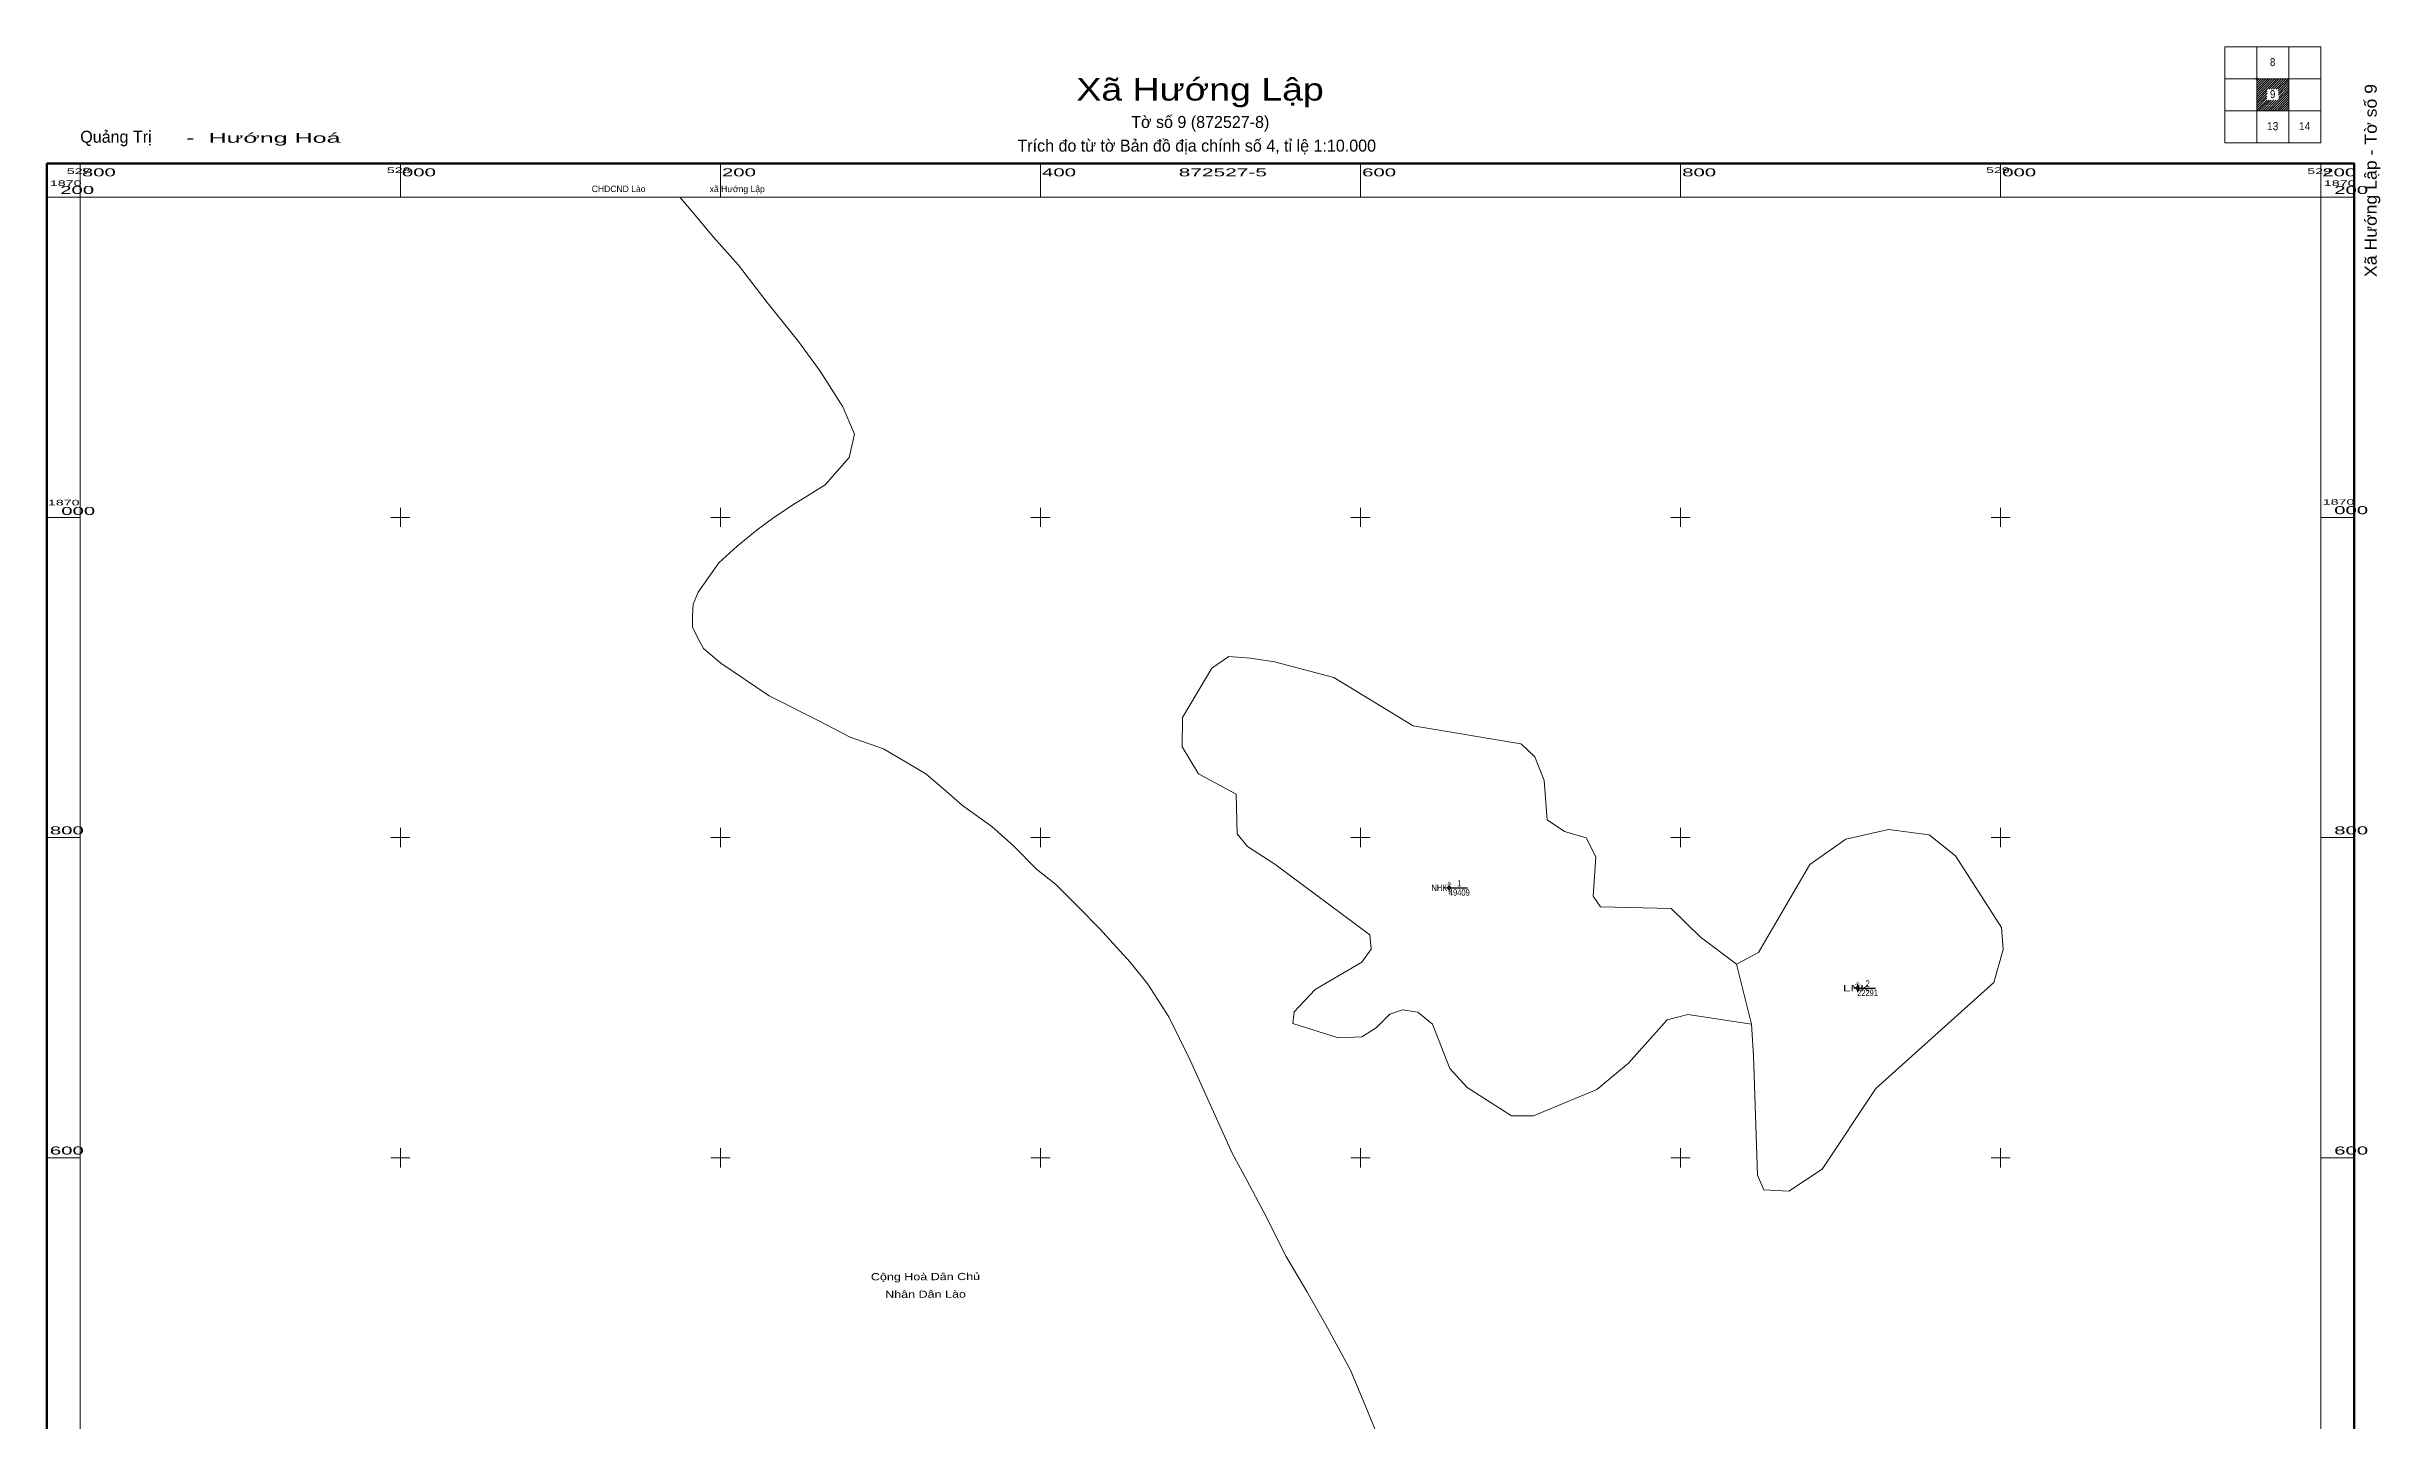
# Model space of a CAD drawing. Header units: metres. Extents: x 527779 to 529237, y 1868578 to 1870294.
# Drawn here: x 527779 to 529237, y 1869436 to 1870294 of the extents above; entities that cross this region are included whole.
import ezdxf
from ezdxf.enums import TextEntityAlignment as Align

# ---------------------------------------------------------------- set-up
doc = ezdxf.new("R2010")
doc.units = ezdxf.units.M
doc.header["$LTSCALE"] = 1.8
doc.header["$PDMODE"] = 32
doc.header["$PDSIZE"] = 0.9
for name, color, linetype, lineweight in [('10', 7, 'Continuous', 13), ('11', 7, 'Continuous', 13), ('13', 7, 'Continuous', 25), ('40', 7, 'Continuous', 13), ('63', 7, 'Continuous', 13)]:
    doc.layers.add(name, color=color, linetype=linetype, lineweight=lineweight)
for name, color, linetype in [('15', 7, 'Continuous'), ('46', 7, 'Continuous'), ('61', 7, 'Continuous')]:
    doc.layers.add(name, color=color, linetype=linetype)

msp = doc.modelspace()

# ---------------------------------------------------------------- hatches: boundary and pattern name
at = {"layer": '11'}
for points in [[(528655.79, 1869768.68, 1), (528655.19, 1869768.68, 1)], [(528910.96, 1869705.92, 1), (528910.36, 1869705.92, 1)]]:
    msp.add_hatch(color=256, dxfattribs=at).paths.add_polyline_path(points)

# ---------------------------------------------------------------- linework, layer by layer
at = {"layer": '10'}
msp.add_line((528844.34, 1869683.46), (528835, 1869720.94), dxfattribs=at)
for points in [[(528835, 1869720.94), (528812.23, 1869737.94), (528794.07, 1869755.61), (528749.86, 1869756.74), (528745.47, 1869763.29), (528747.01, 1869787.86), (528741.06, 1869799.84), (528727.53, 1869803.74), (528716.53, 1869811.08), (528714.69, 1869835.63), (528708.93, 1869850.41), (528700.73, 1869858.03), (528700.14, 1869858.62), (528633, 1869869.76), (528583.42, 1869900.06), (528546.26, 1869909.72), (528531.29, 1869912.13), (528517.78, 1869913.1), (528507.16, 1869905.86), (528488.82, 1869874.95), (528488.63, 1869856.77), (528498.78, 1869839.89), (528522.21, 1869827.2), (528522.89, 1869802.24), (528529.46, 1869794.36), (528546.48, 1869783.35), (528605.75, 1869739.16), (528606.57, 1869730.22), (528600.88, 1869722.08), (528571.62, 1869705), (528558.61, 1869691.17), (528557.8, 1869683.85), (528586.07, 1869674.92), (528600.76, 1869675.62), (528609.86, 1869681.22), (528618.25, 1869689.62), (528626.19, 1869692.39), (528635.74, 1869691.02), (528644.92, 1869683.51), (528655.73, 1869655.8), (528666.73, 1869643.96), (528694.36, 1869626.18), (528708.17, 1869626.18), (528747.64, 1869642.64), (528767.38, 1869659.1), (528791.72, 1869686.1), (528804.56, 1869689.39), (528844.34, 1869683.46)], [(528835, 1869720.94), (528848.74, 1869728.17), (528880.76, 1869783.18), (528903.35, 1869798.9), (528929.9, 1869805.07), (528955.28, 1869801.68), (528971.77, 1869788.56), (529000.59, 1869743.85), (529001.57, 1869730.09), (528995.68, 1869709.45), (528921.97, 1869643.33), (528888.43, 1869592.86), (528867.72, 1869579.13), (528852.11, 1869579.94), (528848.08, 1869589.09), (528845.66, 1869663.72), (528844.34, 1869683.46)]]:
    msp.add_lwpolyline(points, dxfattribs=at)
at = {"layer": '11'}
for p, q in [((528655.49, 1869771.18), (528655.49, 1869769.93)), ((528654.24, 1869768.68), (528652.99, 1869768.68)), ((528655.49, 1869767.43), (528655.49, 1869766.18)), ((528657.99, 1869768.68), (528656.74, 1869768.68)), ((528909.41, 1869705.92), (528908.16, 1869705.92)), ((528910.66, 1869708.42), (528910.66, 1869707.17)), ((528910.66, 1869704.67), (528910.66, 1869703.42)), ((528913.16, 1869705.92), (528911.91, 1869705.92))]:
    msp.add_line(p, q, dxfattribs=at)
for points in [[(528655.49, 1869769.93), (528654.24, 1869768.68), (528655.49, 1869767.43), (528656.74, 1869768.68)], [(528910.66, 1869707.17), (528909.41, 1869705.92), (528910.66, 1869704.67), (528911.91, 1869705.92)]]:
    msp.add_lwpolyline(points, close=True, dxfattribs=at)
for centre in [(528655.49, 1869768.68), (528910.66, 1869705.92)]:
    msp.add_circle(centre, 0.3, dxfattribs=at)
at = {"layer": '13'}
for p, q in [((528656.73, 1869768.6), (528666.77, 1869768.6)), ((528911.99, 1869705.94), (528921.79, 1869705.94))]:
    msp.add_line(p, q, dxfattribs=at)
at = {"layer": '40'}
for points in [[(528174.56, 1870200), (528181.85, 1870191.42), (528195.68, 1870175.04), (528211.32, 1870157.57), (528229.15, 1870134.27), (528246.26, 1870113.03)], [(528246.26, 1870113.03), (528248.8, 1870109.88), (528262.25, 1870091.31), (528276.43, 1870069.1), (528283.7, 1870051.99), (528280.43, 1870037.43), (528265.51, 1870020.32), (528248.41, 1870009.76), (528246.26, 1870008.37)], [(528246.26, 1870008.37), (528233.35, 1870000), (528223.07, 1869992.25), (528210.57, 1869981.91), (528198.96, 1869971.54), (528186.18, 1869953.33), (528182.91, 1869945.69), (528182.54, 1869938.41), (528182.54, 1869931.49), (528185.45, 1869925.3), (528189.46, 1869918.02), (528200.37, 1869908.92), (528230.57, 1869888.53), (528260.76, 1869873.25), (528281.14, 1869862.69), (528301.88, 1869855.41), (528328.44, 1869839.75), (528339.72, 1869830.29), (528351.36, 1869820.09), (528369.55, 1869806.99), (528383.38, 1869794.61), (528397.47, 1869780.22), (528409.44, 1869770.83), (528424.13, 1869756.03), (528436.87, 1869743.29), (528456.15, 1869722.17), (528467.05, 1869708.33), (528480.15, 1869687.94), (528493.61, 1869661), (528519.79, 1869602.76), (528528.89, 1869586.01), (528539.81, 1869565.62), (528553.62, 1869538.32), (528566.36, 1869516.47), (528578.37, 1869495.73), (528593.64, 1869467.33), (528602.74, 1869445.85), (528610.74, 1869426.19)]]:
    msp.add_lwpolyline(points, dxfattribs=at)
at = {"layer": '63'}
for p, q in [((529160, 1870234), (529160, 1870294)), ((529180, 1870234), (529180, 1870294)), ((529140, 1870274), (529200, 1870274)), ((529160, 1870272.58), (529161.42, 1870274)), ((529160, 1870271.18), (529162.82, 1870274)), ((529160, 1870269.76), (529164.24, 1870274)), ((529160, 1870268.34), (529165.66, 1870274)), ((529160, 1870266.92), (529167.08, 1870274)), ((529160, 1870265.52), (529168.48, 1870274)), ((529160, 1870264.1), (529169.9, 1870274)), ((529160, 1870262.68), (529171.32, 1870274)), ((529160, 1870261.28), (529172.72, 1870274)), ((529160, 1870259.86), (529166.5, 1870266.36)), ((529167.64, 1870267.5), (529174.14, 1870274)), ((529168.28, 1870254), (529180, 1870265.72)), ((529169.06, 1870267.5), (529175.56, 1870274)), ((529170.48, 1870267.5), (529176.98, 1870274)), ((529171.88, 1870267.5), (529178.38, 1870274)), ((529173.3, 1870267.5), (529179.8, 1870274)), ((529173.5, 1870266.28), (529180, 1870272.78)), ((529173.5, 1870260.64), (529180, 1870267.12)), ((529173.65, 1870265.03), (529180, 1870271.38)), ((529173.69, 1870263.65), (529180, 1870269.96)), ((529173.8, 1870262.34), (529180, 1870268.54)), ((529140, 1870254), (529200, 1870254)), ((529160, 1870258.44), (529166.45, 1870264.89)), ((529160, 1870257.04), (529166.25, 1870263.28)), ((529160, 1870255.62), (529166.43, 1870262.05)), ((529160, 1870254.2), (529166.5, 1870260.7)), ((529161.22, 1870254), (529167.72, 1870260.5)), ((529162.62, 1870254), (529169.12, 1870260.5)), ((529164.04, 1870254), (529170.54, 1870260.5)), ((529165.46, 1870254), (529171.96, 1870260.5)), ((529166.88, 1870254), (529173.36, 1870260.5)), ((529169.7, 1870254), (529180, 1870264.3)), ((529171.12, 1870254), (529180, 1870262.88)), ((529172.52, 1870254), (529180, 1870261.48)), ((529173.94, 1870254), (529180, 1870260.06)), ((529175.36, 1870254), (529180, 1870258.64)), ((529176.76, 1870254), (529180, 1870257.24)), ((529178.18, 1870254), (529180, 1870255.82)), ((529179.6, 1870254), (529180, 1870254.4)), ((527800, 1870200), (527800, 1870221)), ((528000, 1870200), (528000, 1870221)), ((528200, 1870200), (528200, 1870221)), ((528400, 1870200), (528400, 1870221)), ((528600, 1870200), (528600, 1870221)), ((528800, 1870200), (528800, 1870221)), ((529000, 1870200), (529000, 1870221)), ((529200, 1870200), (529200, 1870221)), ((527800, 1870200), (527779, 1870200)), ((529200, 1870200), (529221, 1870200)), ((528000, 1869994), (528000, 1870006)), ((528200, 1869994), (528200, 1870006)), ((528400, 1869994), (528400, 1870006)), ((528600, 1869994), (528600, 1870006)), ((528800, 1869994), (528800, 1870006)), ((529000, 1869994), (529000, 1870006)), ((527800, 1870000), (527779, 1870000)), ((527994, 1870000), (528006, 1870000)), ((528194, 1870000), (528206, 1870000)), ((528394, 1870000), (528406, 1870000)), ((528594, 1870000), (528606, 1870000)), ((528794, 1870000), (528806, 1870000)), ((528994, 1870000), (529006, 1870000)), ((529200, 1870000), (529221, 1870000)), ((527800, 1869800), (527779, 1869800)), ((527994, 1869800), (528006, 1869800)), ((528000, 1869794), (528000, 1869806)), ((528194, 1869800), (528206, 1869800)), ((528200, 1869794), (528200, 1869806)), ((528394, 1869800), (528406, 1869800)), ((528400, 1869794), (528400, 1869806)), ((528594, 1869800), (528606, 1869800)), ((528600, 1869794), (528600, 1869806)), ((528794, 1869800), (528806, 1869800)), ((528800, 1869794), (528800, 1869806)), ((528994, 1869800), (529006, 1869800)), ((529000, 1869794), (529000, 1869806)), ((529200, 1869800), (529221, 1869800)), ((527800, 1869600), (527779, 1869600)), ((527994, 1869600), (528006, 1869600)), ((528000, 1869594), (528000, 1869606)), ((528194, 1869600), (528206, 1869600)), ((528200, 1869594), (528200, 1869606)), ((528394, 1869600), (528406, 1869600)), ((528400, 1869594), (528400, 1869606)), ((528594, 1869600), (528606, 1869600)), ((528600, 1869594), (528600, 1869606)), ((528794, 1869600), (528806, 1869600)), ((528800, 1869594), (528800, 1869606)), ((528994, 1869600), (529006, 1869600)), ((529000, 1869594), (529000, 1869606)), ((529200, 1869600), (529221, 1869600))]:
    msp.add_line(p, q, dxfattribs=at)
for points in [[(529140, 1870234), (529200, 1870234), (529200, 1870294), (529140, 1870294)], [(527800, 1870200), (529200, 1870200), (529200, 1868800), (527800, 1868800)]]:
    msp.add_lwpolyline(points, close=True, dxfattribs=at)
at = {"layer": '63', "lineweight": 106}
msp.add_lwpolyline([(527779, 1870221), (529221, 1870221), (529221, 1868779), (527779, 1868779)], close=True, dxfattribs=at)
at = {"layer": '63'}
msp.add_point((529160, 1870274), dxfattribs=at)

# ---------------------------------------------------------------- texts
at = {"layer": '13'}
for s, width, p in [('NHK ', 0.8, (528655.47, 1869766.59)), ('LNK ', 1.6, (528920.42, 1869703.94))]:
    msp.add_text(s, height=4, dxfattribs=dict(at, width=width)).set_placement(p, align=Align.RIGHT)
for s, width, p in [('1', 0.7, (528661.74, 1869769.48)), ('49409', 0.85, (528661.75, 1869763.7)), ('22291', 0.8, (528916.89, 1869701.05)), ('2', 0.85, (528916.89, 1869706.83))]:
    msp.add_text(s, height=4, dxfattribs=dict(at, width=width)).set_placement(p, align=Align.CENTER)
at = {"layer": '15'}
for p in [(528655.49, 1869770.88), (528910.66, 1869708.12)]:
    msp.add_text('Thôn Ta Păng', height=0.4, dxfattribs=at).set_placement(p, align=Align.CENTER)
for s, width, p in [('UBND xã', 1.05, (528655.49, 1869771.36)), ('NHK', 1.15, (528655.49, 1869771.84)), ('1', 0.75, (528655.49, 1869772.32)), ('UBND xã', 1.05, (528910.67, 1869708.6)), ('LNK', 1.15, (528910.66, 1869709.08)), ('2', 0.8, (528910.66, 1869709.56))]:
    msp.add_text(s, height=0.4, dxfattribs=dict(at, width=width)).set_placement(p, align=Align.CENTER)
at = {"layer": '46'}
msp.add_text('CHDCND Lào                           xã Hướng Lập', height=4, dxfattribs=at).set_placement((528173.68, 1870203.17), align=Align.CENTER)
at = {"layer": '61', "width": 1.3}
for s, p in [('Cộng Hoà Dân Chủ', (528328.17, 1869523.51)), ('Nhân Dân Lào', (528328.2, 1869512.52))]:
    msp.add_text(s, height=4.5, rotation=0.157, dxfattribs=at).set_placement(p, align=Align.CENTER)
at = {"layer": '63'}
for s, height, width, p in [('8', 5, 0.9, (529169.98, 1870281.86)), ('Xã Hướng Lập', 14, 1.25, (528499.74, 1870260.35)), ('9', 5, 0.9, (529169.98, 1870261.86)), ('13', 5, 0.95, (529169.98, 1870241.86)), ('14', 5, 0.95, (529189.98, 1870241.86)), ('872527-5', 5, 1.95, (528513.95, 1870213))]:
    msp.add_text(s, height=height, dxfattribs=dict(at, width=width)).set_placement(p, align=Align.CENTER)
at = {"layer": '63', "width": 1.1}
msp.add_text('Xã Hướng Lập - Tờ số 9 ', height=7.5, rotation=90, dxfattribs=at).set_placement((529235, 1870273.76), align=Align.RIGHT)
at = {"layer": '63'}
for s, p in [('Tờ số 9 (872527-8)', (528499.86, 1870243.23)), ('Trích đo từ tờ Bản đồ địa chính số 4, tỉ lệ 1:10.000', (528497.67, 1870228.45))]:
    msp.add_text(s, height=7.5, dxfattribs=at).set_placement(p, align=Align.CENTER)
msp.add_text('Quảng Trị', height=7.5, dxfattribs=at).set_placement((527800, 1870234))
for s, height, width, p in [('  -  Hướng Hoá', 6, 1.95, (527857.53, 1870234)), ('1870', 3.5, 1.9, (527781, 1870207)), ('800', 5, 1.9, (527801, 1870213)), ('000', 5, 1.9, (528001, 1870213)), ('200', 5, 1.9, (528201, 1870213)), ('400', 5, 1.9, (528401, 1870213)), ('600', 5, 1.9, (528601, 1870213)), ('800', 5, 1.9, (528801, 1870213)), ('000', 5, 1.9, (529001, 1870213)), ('200', 5, 1.9, (529201, 1870213)), ('1870', 3.5, 1.9, (529202, 1870207)), ('1870', 3.5, 1.9, (527779.75, 1870007.47)), ('000', 5, 1.9, (527788.1, 1870001.5)), ('1870', 3.5, 1.9, (529201.28, 1870007.87)), ('800', 5, 1.9, (527781, 1869802)), ('600', 5, 1.9, (527781, 1869602))]:
    msp.add_text(s, height=height, dxfattribs=dict(at, width=width)).set_placement(p)
at = {"layer": '63', "width": 1.9}
for s, height, p in [('200', 5, (527808.64, 1870202)), ('527', 3.5, (527806.44, 1870214.5)), ('528', 3.5, (528006.42, 1870215.06)), ('529', 3.5, (529005.67, 1870215.13)), ('529', 3.5, (529206.45, 1870214.5)), ('200', 5, (529229.64, 1870202)), ('000', 5, (529229.64, 1870002)), ('800', 5, (529229.64, 1869802)), ('600', 5, (529229.64, 1869602))]:
    msp.add_text(s, height=height, dxfattribs=at).set_placement(p, align=Align.RIGHT)

doc.saveas('drawing.dxf')
